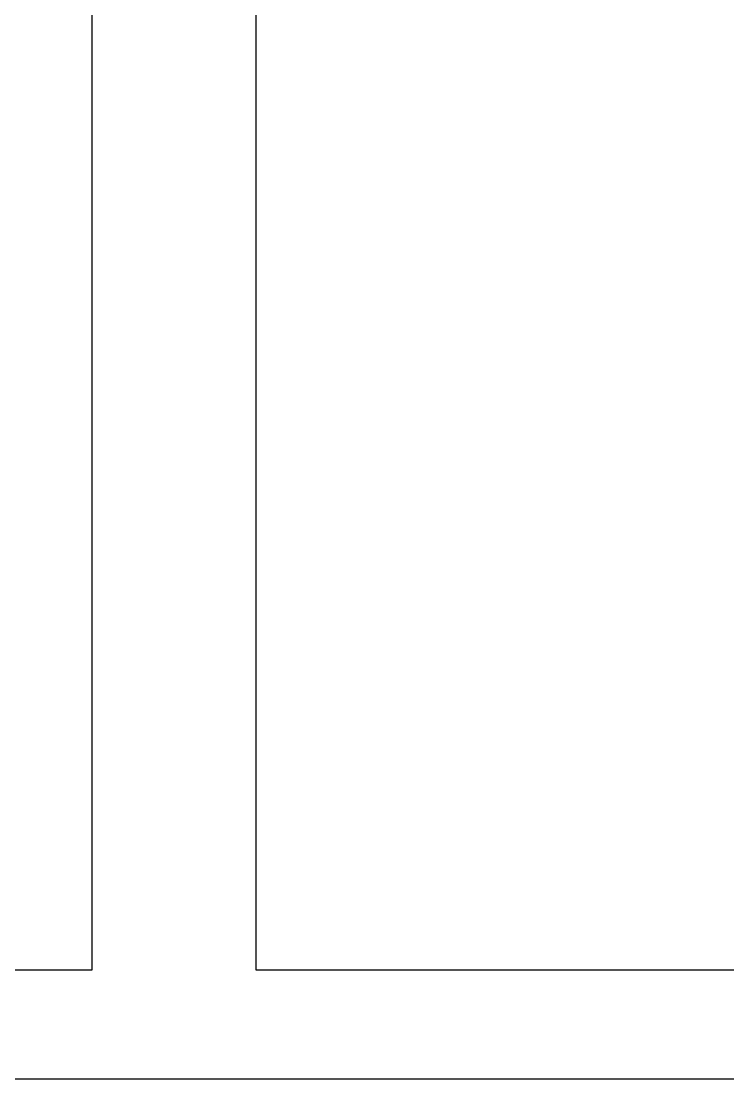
# Model space of a CAD drawing. Header units: millimetres. Extents: x -13464 to 9471, y -517 to 17126.
# Drawn here: x -11179 to -10531, y 2823 to 3793 of the extents above; entities that cross this region are included whole.
import ezdxf

# ---------------------------------------------------------------- set-up
doc = ezdxf.new("R2010")
doc.units = ezdxf.units.MM

msp = doc.modelspace()

# ---------------------------------------------------------------- linework, layer by layer
at = {"color": 7, "linetype": 'Continuous', "lineweight": 25}
for p, q in [((-11114.3, 2922.7), (-11114.3, 4002.2)), ((-10964.3, 4002.2), (-10964.3, 2922.7)), ((-13464.3, 2922.7), (-11114.3, 2922.7)), ((-10964.3, 2922.7), (-8983.1, 2922.7)), ((-13464.3, 2822.7), (-3464.3, 2822.7))]:
    msp.add_line(p, q, dxfattribs=at)

doc.saveas('drawing.dxf')
